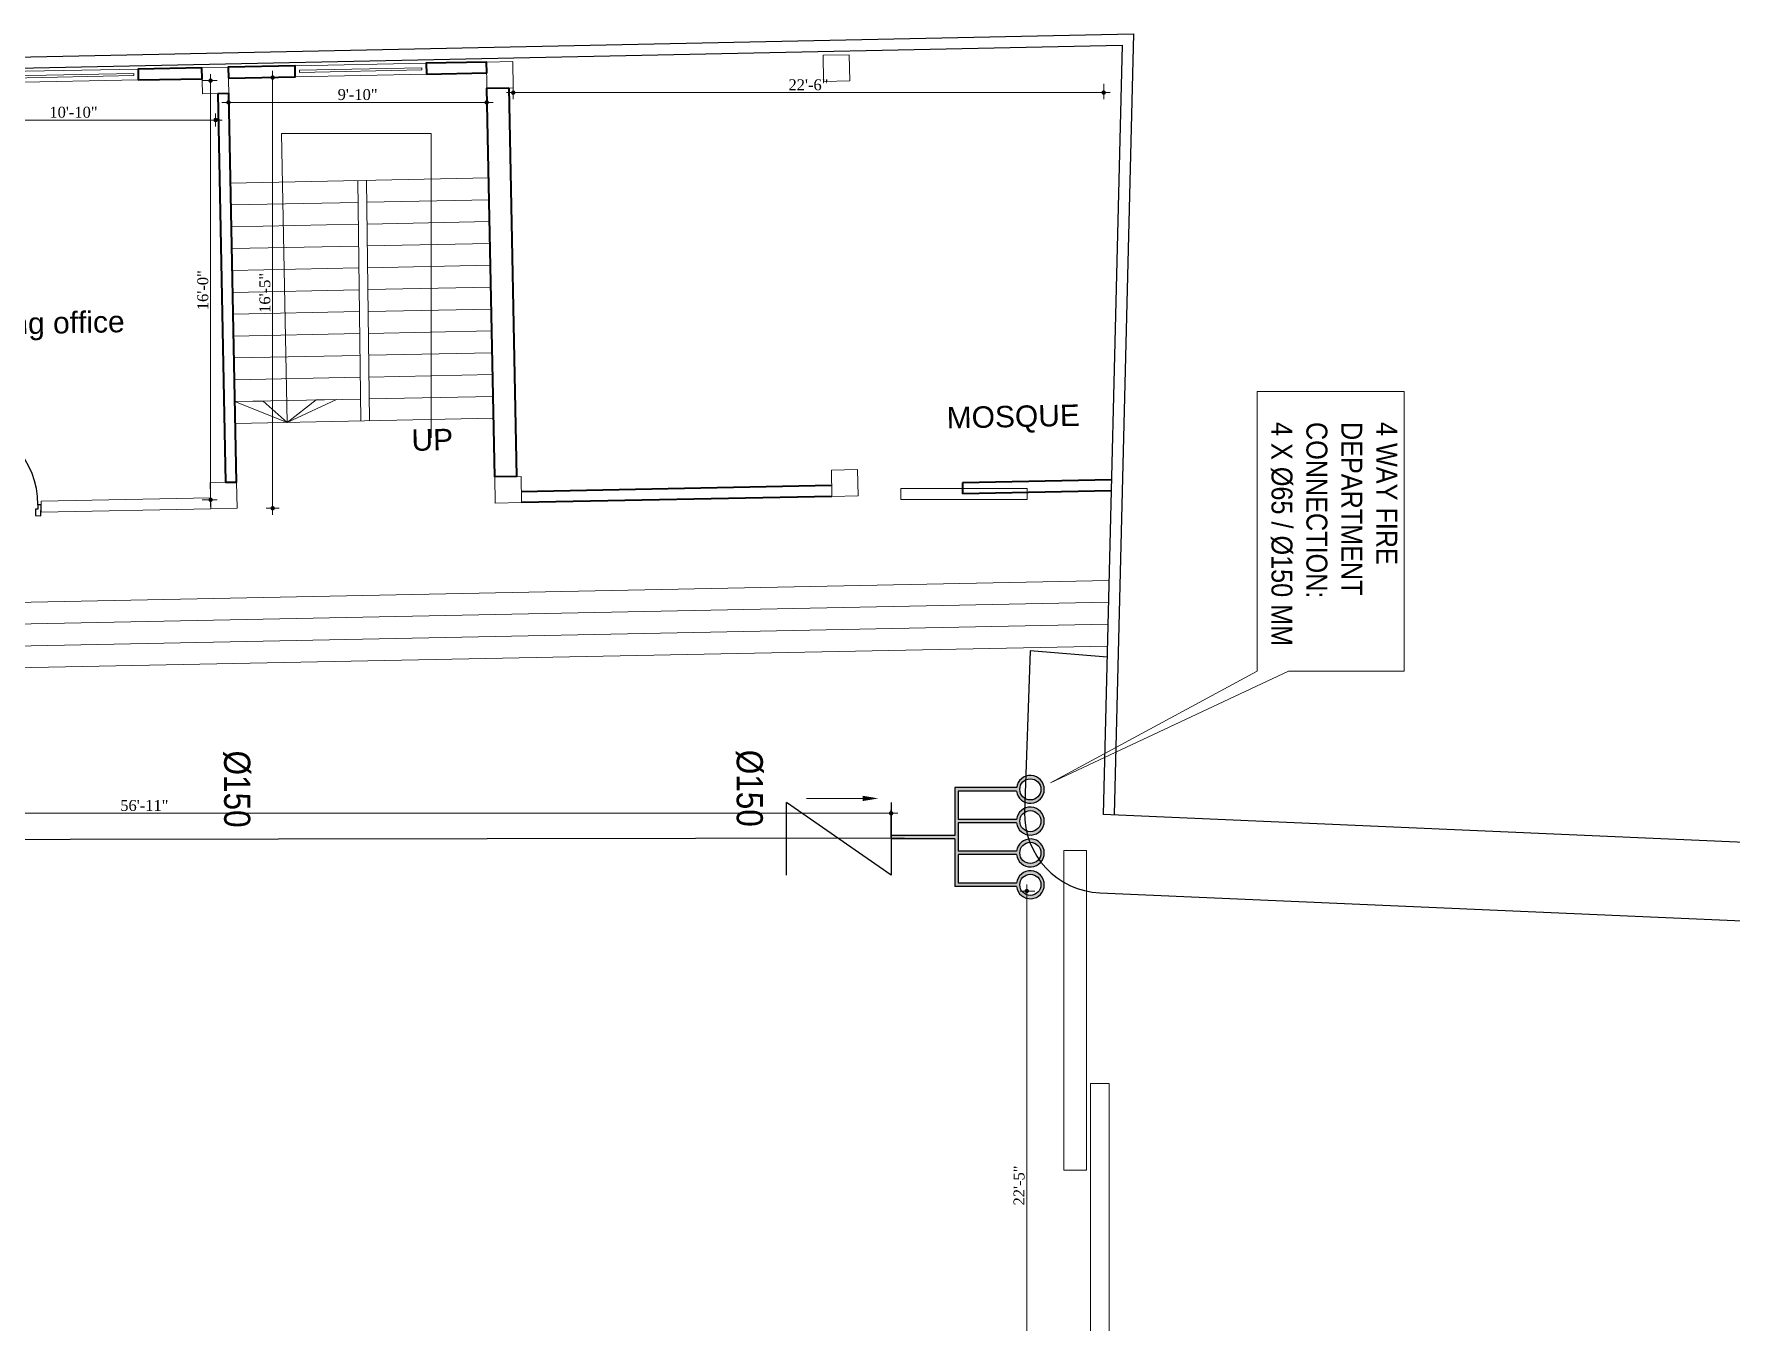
# Model space of a CAD drawing. Header units: inches. Extents: x -98933 to 1585249, y -3352739 to 192771.
# Drawn here: x 21296 to 22073, y 48946 to 49535 of the extents above; entities that cross this region are included whole.
import ezdxf

# ---------------------------------------------------------------- set-up
doc = ezdxf.new("R2010")
doc.units = ezdxf.units.IN
doc.header["$MEASUREMENT"] = 0
doc.header["$PDMODE"] = 35
doc.linetypes.add('CONTINOUS', pattern=[0])
doc.layers.get('0').update_dxf_attribs({"lineweight": 0})
doc.layers.get('Defpoints').update_dxf_attribs({"lineweight": 0})
for name, color, linetype in [('8', 7, 'Continuous'), ('A site line', 7, 'Continuous'), ('A-Door', 150, 'Continuous'), ('Sprinklar Branch Pipe..', 10, 'Continuous')]:
    doc.layers.add(name, color=color, linetype=linetype)
for name, color, linetype, lineweight in [('A column', 106, 'Continuous', 40), ('A window', 150, 'Continuous', 0), ('bar', 210, 'Continuous', 0), ('COLUMN-2', 102, 'Continuous', 0), ('FF-SIAMESE CONNECTION', 1, 'Continuous', 25), ('FPS- FBC-2', 1, 'Continuous', 25), ('FPS- Non Ruturn Valve', 1, 'Continuous', 25), ('Layer1', 134, 'Continuous', 0), ('new stair full height', 6, 'Continuous', 0), ('New Wall', 7, 'Continuous', 5), ('New window', 132, 'Continuous', 35), ('TEX', 7, 'Continuous', 0), ('Text', 7, 'Continuous', 0), ('TEXT-BODY', 191, 'Continuous', 20)]:
    doc.layers.add(name, color=color, linetype=linetype, lineweight=lineweight)
doc.styles.add('REG', font='times.ttf')
doc.styles.add('style1', font='arial.ttf')
doc.styles.add('ZIA', font='ARIALN.TTF', dxfattribs={"width": 1.05, "height": 10})
doc.dimstyles.new('Dim-Pres', dxfattribs={"dimtxt": 5.5, "dimasz": 2, "dimexe": 1.5, "dimexo": 1.5, "dimgap": 1, "dimtad": 3, "dimdec": 0, "dimzin": 3, "dimdsep": 46, "dimlunit": 4, "dimtxsty": 'REG', "dimblk": 'point', "dimcen": 2, "dimclrd": 256, "dimclre": 256, "dimclrt": 7, "dimadec": 0, "dimazin": 0, "dimtfac": 0.75, "dimtdec": 0, "dimtmove": 1, "dimatfit": 3, "dimldrblk": 'point', "dimfxl": 0, "dimtolj": 1, "dimtzin": 0, "dimlwd": -1, "dimlwe": -1, "dimarcsym": 1})

# ---------------------------------------------------------------- blocks, each defined once
blk = doc.blocks.new('A$C410B7781')
at = {"layer": 'A window', "ltscale": 30}
blk.add_lwpolyline([(-51.04, 7.56), (-51.04, 2.56), (8.96, 2.56), (8.96, 7.56), (-51.04, 7.56)], dxfattribs=at)
blk.add_lwpolyline([(-49.04, 5.56), (-49.04, 4.56), (6.96, 4.56), (6.96, 5.56)], close=True, dxfattribs=at)
blk = doc.blocks.new('A$C41F26458')
at = {"layer": 'A-Door'}
for p, q in [((-30.82, 93.07, 5.25), (-30.82, 87.23, 5.25)), ((-28.49, 93.07, 5.25), (-30.82, 93.07, 5.25)), ((-28.49, 87.23, 5.25), (-28.49, 93.07, 5.25)), ((-27.3, 91.05, 5.25), (-27.3, 89.25, 5.25)), ((-24.7, 91.58, 5.25), (-27.04, 91.34, 5.25)), ((-24.38, 89.01, 5.25), (-24.38, 91.29, 5.25)), ((-30.82, 90.44, 5.25), (-30.82, 89.86, 5.25)), ((-30.82, 87.23, 5.25), (-30.82, 54.7, 5.25)), ((-30.82, 87.23, 5.25), (-29.95, 87.23, 5.25)), ((-29.95, 87.81, 5.25), (-29.36, 87.81, 5.25)), ((-29.95, 87.23, 5.25), (-29.95, 87.81, 5.25)), ((-29.8, 87.81, 5.25), (-29.8, 54.11, 5.25)), ((-29.66, 87.81, 5.25), (-29.66, 54.11, 5.25)), ((-29.51, 87.81, 5.25), (-29.51, 54.11, 5.25)), ((-29.36, 87.81, 5.25), (-29.36, 87.23, 5.25)), ((-29.36, 87.23, 5.25), (-28.49, 87.23, 5.25)), ((-28.49, 90.44, 5.25), (-28.49, 89.86, 5.25)), ((-27.3, 90.44, 5.25), (-28.49, 90.44, 5.25)), ((-28.49, 89.86, 5.25), (-27.3, 89.86, 5.25)), ((-28.49, 87.23, 5.25), (-28.49, 54.7, 5.25)), ((-27.3, 89.86, 5.25), (-27.3, 90.44, 5.25)), ((-27.04, 88.96, 5.25), (-24.7, 88.72, 5.25)), ((-30.82, 48.86, 5.25), (-30.82, 54.7, 5.25)), ((-30.82, 54.7, 5.25), (-29.95, 54.7, 5.25)), ((-29.95, 54.7, 5.25), (-29.95, 54.11, 5.25)), ((-29.36, 54.11, 5.25), (-29.36, 54.7, 5.25)), ((-29.36, 54.7, 5.25), (-28.49, 54.7, 5.25)), ((-28.49, 54.7, 5.25), (-28.49, 48.86, 5.25)), ((-32.58, 48.86, 5.25), (-30.82, 48.86, 5.25)), ((-32.58, 43.02, 5.25), (-32.58, 48.86, 5.25)), ((-28.49, 48.86, 5.25), (-30.82, 48.86, 5.25)), ((-30.82, 48.86, 5.25), (-30.82, 46.52, 5.25)), ((-30.82, 46.52, 5.25), (-29.66, 46.52, 5.25)), ((-29.95, 54.11, 5.25), (-29.36, 54.11, 5.25)), ((-29.66, 46.52, 5.25), (-29.66, 43.02, 5.25)), ((12.22, 46.52, 5.25), (12.22, 43.02, 5.25)), ((13.39, 46.52, 5.25), (12.22, 46.52, 5.25)), ((15.14, 48.86, 5.25), (13.39, 48.86, 5.25)), ((13.39, 48.86, 5.25), (13.39, 46.52, 5.25)), ((15.14, 43.02, 5.25), (15.14, 48.86, 5.25)), ((-29.66, 43.02, 5.25), (-32.58, 43.02, 5.25)), ((12.22, 43.02, 5.25), (15.14, 43.02, 5.25))]:
    blk.add_line(p, q, dxfattribs=at)
blk.add_arc((-31.51, 48.27, 5.25), 44.9, 0.74522, 86.14639, dxfattribs=at)
at = {"layer": 'A-Door', "extrusion": (0, 0, -1)}
for centre, major_axis, start_param, end_param in [((-27.01, 91.05, 5.25), (-0.206, 0.206), 5.497787, 6.968915), ((-24.67, 91.29, 5.25), (-0.206, 0.206), 0.68573, 2.356194), ((-29.83, 87.28, 5.25), (-0.341, 0.341), 3.869573, 5.385489), ((-29.48, 87.28, 5.25), (0.341, 0.341), 0.897697, 2.413612), ((-27.01, 89.25, 5.25), (0.206, 0.206), 2.455863, 3.926991), ((-24.67, 89.01, 5.25), (0.206, 0.206), 0.785398, 2.455863)]:
    blk.add_ellipse(centre, major_axis=major_axis, ratio=1, start_param=start_param, end_param=end_param, dxfattribs=at)
at = {"layer": 'A-Door'}
for centre, major_axis, start_param, end_param in [((-29.83, 54.64, 5.25), (-0.341, -0.341), 3.869573, 5.385489), ((-29.48, 54.64, 5.25), (0.341, -0.341), 0.897697, 2.413612)]:
    blk.add_ellipse(centre, major_axis=major_axis, ratio=1, start_param=start_param, end_param=end_param, dxfattribs=at)
blk = doc.blocks.new('dot')
at = {"color": 4}
for p, q in [((-1.5, 0), (1.5, 0)), ((0, 1.5), (0, -1.5))]:
    blk.add_line(p, q, dxfattribs=at)
at = {"color": 6, "const_width": 0.5}
blk.add_lwpolyline([(-0.25, 0, 1), (0.25, 0, 1)], format="xyb", close=True, dxfattribs=at)
blk = doc.blocks.new('point')
blk.add_blockref('dot', (0, 0))
blk = doc.blocks.new('*D443')
at = {"layer": 'Defpoints', "color": 0, "ltscale": 30, "transparency": 16777216}
for p in [(21328.56, 49513.76, -11.61), (21332.4, 49322, -12.82), (21376.94, 49322)]:
    blk.add_point(p, dxfattribs=at)
at = {"layer": 'Layer1', "ltscale": 30, "transparency": 16777216}
for p, q in [((21373.09, 49513.76), (21378.44, 49513.76)), ((21376.94, 49511.76), (21376.94, 49324)), ((21373.14, 49322), (21378.44, 49322))]:
    blk.add_line(p, q, dxfattribs=at)
at = {"layer": 'Layer1', "ltscale": 30, "transparency": 16777216, "xscale": 2, "yscale": 2, "zscale": 2}
for p, rotation in [((21376.94, 49513.76), 90), ((21376.94, 49322), 270)]:
    blk.add_blockref('point', p, dxfattribs=dict(at, rotation=rotation))
at = {"layer": 'Layer1', "color": 7, "ltscale": 30, "transparency": 16777216, "insert": (21373.4, 49417.88), "char_height": 5, "attachment_point": 5, "rotation": 90, "style": 'REG'}
blk.add_mtext('\\A1;16\'-0"', dxfattribs=at)
blk = doc.blocks.new('*D444')
at = {"layer": 'Defpoints', "color": 0, "ltscale": 30, "transparency": 16777216}
for p in [(21249.18, 49505.17, -11.61), (21379.24, 49507.77, -11.61), (21249.18, 49495.73)]:
    blk.add_point(p, dxfattribs=at)
at = {"layer": 'Layer1', "ltscale": 30, "transparency": 16777216}
for p, q in [((21249.18, 49498), (21249.18, 49494.23)), ((21377.24, 49495.73), (21251.18, 49495.73)), ((21379.24, 49498.4), (21379.24, 49494.23))]:
    blk.add_line(p, q, dxfattribs=at)
at = {"layer": 'Layer1', "ltscale": 30, "transparency": 16777216, "xscale": 2, "yscale": 2, "zscale": 2, "rotation": 180}
blk.add_blockref('point', (21249.18, 49495.73), dxfattribs=at)
at = {"layer": 'Layer1', "ltscale": 30, "transparency": 16777216, "xscale": 2, "yscale": 2, "zscale": 2}
blk.add_blockref('point', (21379.24, 49495.73), dxfattribs=at)
at = {"layer": 'Layer1', "color": 7, "ltscale": 30, "transparency": 16777216, "insert": (21314.21, 49499.27), "char_height": 5, "attachment_point": 5, "style": 'REG'}
blk.add_mtext('\\A1;10\'-10"', dxfattribs=at)
blk = doc.blocks.new('*D445')
at = {"layer": 'Defpoints', "color": 0, "ltscale": 30, "transparency": 16777216}
for p in [(21385.12, 49513.89, -11.61), (21503.26, 49516.26, -11.61), (21503.26, 49503.79)]:
    blk.add_point(p, dxfattribs=at)
at = {"layer": 'Layer1', "ltscale": 30, "transparency": 16777216}
for p, q in [((21385.12, 49506.18), (21385.12, 49502.29)), ((21387.12, 49503.79), (21501.26, 49503.79)), ((21503.26, 49506.52), (21503.26, 49502.29))]:
    blk.add_line(p, q, dxfattribs=at)
at = {"layer": 'Layer1', "ltscale": 30, "transparency": 16777216, "xscale": 2, "yscale": 2, "zscale": 2, "rotation": 180}
blk.add_blockref('point', (21385.12, 49503.79), dxfattribs=at)
at = {"layer": 'Layer1', "ltscale": 30, "transparency": 16777216, "xscale": 2, "yscale": 2, "zscale": 2}
blk.add_blockref('point', (21503.26, 49503.79), dxfattribs=at)
at = {"layer": 'Layer1', "color": 7, "ltscale": 30, "transparency": 16777216, "insert": (21444.19, 49507.34), "char_height": 5, "attachment_point": 5, "style": 'REG'}
blk.add_mtext('\\A1;9\'-10"', dxfattribs=at)
blk = doc.blocks.new('*D446')
at = {"layer": 'Defpoints', "color": 0, "ltscale": 30, "transparency": 16777216}
for p in [(21398.89, 49515.17, -11.61), (21389.04, 49318.13, -12.82), (21405.33, 49318.13)]:
    blk.add_point(p, dxfattribs=at)
at = {"layer": 'Layer1', "ltscale": 30, "transparency": 16777216}
for p, q in [((21403.72, 49515.17), (21406.83, 49515.17)), ((21405.33, 49513.17), (21405.33, 49320.13)), ((21402.37, 49318.13), (21406.83, 49318.13))]:
    blk.add_line(p, q, dxfattribs=at)
at = {"layer": 'Layer1', "ltscale": 30, "transparency": 16777216, "xscale": 2, "yscale": 2, "zscale": 2}
for p, rotation in [((21405.33, 49515.17), 90), ((21405.33, 49318.13), 270)]:
    blk.add_blockref('point', p, dxfattribs=dict(at, rotation=rotation))
at = {"layer": 'Layer1', "color": 7, "ltscale": 30, "transparency": 16777216, "insert": (21401.79, 49416.65), "char_height": 5, "attachment_point": 5, "rotation": 90, "style": 'REG'}
blk.add_mtext('\\A1;16\'-5"', dxfattribs=at)
blk = doc.blocks.new('*D447')
at = {"layer": 'Defpoints', "color": 0, "ltscale": 30, "transparency": 16777216}
for p in [(21785.52, 49516.93), (21515.38, 49510.5, -11.61), (21785.52, 49508.28)]:
    blk.add_point(p, dxfattribs=at)
at = {"layer": 'Layer1', "ltscale": 30, "transparency": 16777216}
for p, q in [((21785.52, 49512.28), (21785.52, 49506.78)), ((21515.38, 49508.46), (21515.38, 49506.78)), ((21517.38, 49508.28), (21783.52, 49508.28))]:
    blk.add_line(p, q, dxfattribs=at)
at = {"layer": 'Layer1', "ltscale": 30, "transparency": 16777216, "xscale": 2, "yscale": 2, "zscale": 2, "rotation": 180}
blk.add_blockref('point', (21515.38, 49508.28), dxfattribs=at)
at = {"layer": 'Layer1', "ltscale": 30, "transparency": 16777216, "xscale": 2, "yscale": 2, "zscale": 2}
blk.add_blockref('point', (21785.52, 49508.28), dxfattribs=at)
at = {"layer": 'Layer1', "color": 7, "ltscale": 30, "transparency": 16777216, "insert": (21650.45, 49511.82), "char_height": 5, "attachment_point": 5, "style": 'REG'}
blk.add_mtext('\\A1;22\'-6"', dxfattribs=at)
blk = doc.blocks.new('*D475')
at = {"layer": 'Defpoints', "color": 0, "ltscale": 30, "transparency": 16777216}
for p in [(21750.34, 49143.03), (21777.67, 49143.03, -11.6), (21777.77, 48873.63, -11.6)]:
    blk.add_point(p, dxfattribs=at)
at = {"layer": 'Layer1', "ltscale": 30, "transparency": 16777216}
for p, q in [((21753.95, 49143.03), (21748.84, 49143.03)), ((21750.34, 48875.63), (21750.34, 49141.03)), ((21753.95, 48873.63), (21748.84, 48873.63))]:
    blk.add_line(p, q, dxfattribs=at)
at = {"layer": 'Layer1', "ltscale": 30, "transparency": 16777216, "xscale": 2, "yscale": 2, "zscale": 2}
for p, rotation in [((21750.34, 49143.03), 90), ((21750.34, 48873.63), 270)]:
    blk.add_blockref('point', p, dxfattribs=dict(at, rotation=rotation))
at = {"layer": 'Layer1', "color": 7, "ltscale": 30, "transparency": 16777216, "insert": (21746.8, 49008.33), "char_height": 5, "attachment_point": 5, "rotation": 90, "style": 'REG'}
blk.add_mtext('\\A1;22\'-5"', dxfattribs=at)
blk = doc.blocks.new('FPS- FBC-2')
at = {"lineweight": -2, "true_color": 0xed1f24}
h = blk.add_hatch(color=240, dxfattribs=at)
h.dxf.hatch_style = 1
h.paths.add_polyline_path([(-4334.74, -11771.09), (-4339.69, -11771.09, 16.474806), (-4339.69, -11771.36), (-4335.01, -11771.36), (-4335.01, -11773.64), (-4339.69, -11773.64, 16.474806), (-4339.69, -11773.91), (-4335.01, -11773.91), (-4335.01, -11776.2), (-4339.69, -11776.2, 16.474806), (-4339.69, -11776.47), (-4335.01, -11776.47), (-4335.01, -11778.75), (-4339.69, -11778.75, 16.474806), (-4339.69, -11779.02), (-4334.74, -11779.02), (-4334.74, -11775.19), (-4329.62, -11775.19), (-4329.62, -11775.05), (-4329.62, -11774.92), (-4334.74, -11774.92)])
h.paths.add_polyline_path([(-4339.95, -11771.22, -1), (-4341.65, -11771.22, -1)], flags=16)
h.paths.add_polyline_path([(-4339.95, -11773.78, -1), (-4341.65, -11773.78, -1)], flags=16)
h.paths.add_polyline_path([(-4339.95, -11776.33, -1), (-4341.65, -11776.33, -1)], flags=16)
h.paths.add_polyline_path([(-4339.95, -11778.88, -1), (-4341.65, -11778.88, -1)], flags=16)
at = {"layer": 'FPS- FBC-2', "color": 1}
for p, q in [((-4339.69, -11771.09), (-4334.74, -11771.09)), ((-4339.69, -11771.36), (-4335.01, -11771.36)), ((-4335.01, -11773.64), (-4335.01, -11771.36)), ((-4334.74, -11774.92), (-4334.74, -11771.09)), ((-4329.62, -11777.12), (-4329.62, -11772.86)), ((-4339.69, -11773.64), (-4335.01, -11773.64)), ((-4339.69, -11773.91), (-4335.01, -11773.91)), ((-4335.01, -11776.2), (-4335.01, -11773.91)), ((-4339.69, -11776.2), (-4335.01, -11776.2)), ((-4334.74, -11774.92), (-4329.62, -11774.92)), ((-4334.74, -11775.19), (-4329.62, -11775.19)), ((-4334.74, -11779.02), (-4334.74, -11775.19)), ((-4329.62, -11775.05), (-4329.62, -11777.24)), ((-4339.69, -11776.47), (-4335.01, -11776.47)), ((-4335.01, -11778.75), (-4335.01, -11776.47)), ((-4339.69, -11778.75), (-4335.01, -11778.75)), ((-4339.69, -11779.02), (-4334.74, -11779.02))]:
    blk.add_line(p, q, dxfattribs=at)
for centre in [(-4340.8, -11771.22), (-4340.8, -11773.78), (-4340.8, -11776.33), (-4340.8, -11778.88)]:
    blk.add_circle(centre, 0.849, dxfattribs=at)
for centre in [(-4340.8, -11771.22), (-4340.8, -11773.78), (-4340.8, -11776.33), (-4340.8, -11778.88)]:
    blk.add_arc(centre, 1.12, 6.947, 353.053, dxfattribs=at)
blk = doc.blocks.new('*D662')
at = {"layer": 'Defpoints', "color": 0, "ltscale": 30, "transparency": 16777216}
for p in [(21004.96, 49178.61), (21004.96, 49166.25, -9.7), (21688.27, 49168.5, -9.7)]:
    blk.add_point(p, dxfattribs=at)
at = {"layer": 'Layer1', "ltscale": 30, "transparency": 16777216}
for p, q in [((21004.96, 49175.61), (21004.96, 49180.11)), ((21686.27, 49178.61), (21006.96, 49178.61)), ((21688.27, 49175.89), (21688.27, 49180.11))]:
    blk.add_line(p, q, dxfattribs=at)
at = {"layer": 'Layer1', "ltscale": 30, "transparency": 16777216, "xscale": 2, "yscale": 2, "zscale": 2, "rotation": 180}
blk.add_blockref('point', (21004.96, 49178.61), dxfattribs=at)
at = {"layer": 'Layer1', "ltscale": 30, "transparency": 16777216, "xscale": 2, "yscale": 2, "zscale": 2}
blk.add_blockref('point', (21688.27, 49178.61), dxfattribs=at)
at = {"layer": 'Layer1', "color": 7, "ltscale": 30, "transparency": 16777216, "insert": (21346.62, 49182.16), "char_height": 5, "attachment_point": 5, "style": 'REG'}
blk.add_mtext('\\A1;56\'-11"', dxfattribs=at)
blk = doc.blocks.new('FPS- Non Ruturn Valve')
at = {"layer": 'FPS- Non Ruturn Valve', "color": 1, "ltscale": 2}
for p, q in [((-4341.32, -11946.47), (-4341.32, -11935.64)), ((-4325.74, -11946.47), (-4341.32, -11935.64)), ((-4325.74, -11935.64), (-4325.74, -11946.47))]:
    blk.add_line(p, q, dxfattribs=at)
at = {"layer": 'FPS- Non Ruturn Valve', "color": 7, "lineweight": 5}
blk.add_lwpolyline([(-4330.01, -11935.05), (-4338.35, -11935.05)], dxfattribs=at)
blk.add_solid([(-4330.01, -11934.65), (-4327.64, -11935.05), (-4330.01, -11935.44)], dxfattribs=at)

msp = doc.modelspace()

# ---------------------------------------------------------------- linework, layer by layer
at = {"color": 3, "lineweight": 5, "elevation": -21.7}
msp.add_lwpolyline([(21855.73, 49243.64), (21855.73, 49371.53), (21922.98, 49371.53), (21922.98, 49243.64), (21870.05, 49243.64)], dxfattribs=at)
at = {"layer": 'A column', "color": 7, "ltscale": 30, "elevation": -11.61}
for points in [[(21343.87, 49514.07), (21373.1, 49514.65), (21373, 49519.65), (21343.77, 49519.07)], [(21385.1, 49514.89), (21415.68, 49515.51), (21415.57, 49520.51), (21384.99, 49519.89)], [(21475.66, 49516.71), (21503.24, 49517.26), (21503.14, 49522.26), (21475.56, 49521.71)]]:
    msp.add_lwpolyline(points, close=True, dxfattribs=at)
at = {"layer": 'A column', "color": 7, "ltscale": 30}
for points, elevation in [([(21380.24, 49507.79), (21383.8, 49330.03), (21388.8, 49330.13), (21385.24, 49507.89), (21380.24, 49507.79)], -11.61), ([(21513.38, 49510.46), (21516.95, 49332.67), (21506.95, 49332.47), (21503.38, 49510.26), (21513.38, 49510.46)], -24.93), ([(21661.06, 49328.56), (21519.09, 49325.71)], -24.93), ([(21789.1, 49331.12), (21720.92, 49329.76)], -24.93), ([(21720.92, 49329.76), (21720.92, 49324.75)], -24.93), ([(21788.98, 49326.12), (21720.92, 49324.75)], -24.93), ([(21661.16, 49323.56), (21519.19, 49320.71)], -24.93)]:
    msp.add_lwpolyline(points, dxfattribs=dict(at, elevation=elevation))
at = {"layer": 'A site line', "color": 7, "ltscale": 30}
msp.add_line((21785.31, 49178.2, -11.6), (23029.94, 49124.03, -11.6), dxfattribs=at)
at = {"layer": 'A site line', "color": 7, "ltscale": 30, "elevation": -11.61}
for points in [[(19271.7, 48389.62), (19298.67, 49483.05), (21799.15, 49535.11), (21790.31, 49177.99)], [(19291.78, 49000.85), (19303.55, 49478.15), (21794.02, 49530), (21785.31, 49178.11)]]:
    msp.add_lwpolyline(points, dxfattribs=at)
at = {"layer": 'A site line', "color": 7, "ltscale": 30, "elevation": -11.6}
msp.add_lwpolyline([(21787.09, 49250.06), (21751.87, 49252.84), (21749.35, 49179.09, 0.409031), (21783.81, 49142.23), (22973.46, 49090.38)], format="xyb", dxfattribs=at)
at = {"layer": 'A window', "color": 7, "ltscale": 30, "elevation": -11.6}
for points in [[(21777.67, 49161.59), (21767.28, 49161.59), (21767.28, 49015.4), (21777.67, 49015.4)], [(21779.55, 48893.73), (21788.05, 48893.73), (21788.05, 49055.01), (21779.55, 49055.01)]]:
    msp.add_lwpolyline(points, close=True, dxfattribs=at)
at = {"layer": 'bar', "color": 7, "ltscale": 30, "elevation": -11.6}
msp.add_lwpolyline([(21750.53, 49327.14), (21692.65, 49327.14), (21692.65, 49322.11), (21750.53, 49322.11)], close=True, dxfattribs=at)
at = {"layer": 'COLUMN-2', "color": 7, "ltscale": 20000}
for points, elevation in [([(21373, 49519.65), (21384.99, 49519.89), (21385.24, 49507.89), (21373.24, 49507.65), (21373, 49519.65)], -11.61), ([(21503.14, 49522.26), (21515.14, 49522.5), (21515.38, 49510.5), (21503.38, 49510.26), (21503.14, 49522.26)], -11.61), ([(21657.11, 49525.35), (21669.11, 49525.59), (21669.35, 49513.59), (21657.35, 49513.35), (21657.11, 49525.35)], -23.72), ([(21506.95, 49332.47), (21518.95, 49332.71), (21519.19, 49320.71), (21507.19, 49320.47), (21506.95, 49332.47)], -12.82), ([(21660.92, 49335.59), (21672.92, 49335.83), (21673.16, 49323.83), (21661.16, 49323.59), (21660.92, 49335.59)], -24.93), ([(21376.8, 49329.89), (21388.8, 49330.13), (21389.04, 49318.13), (21377.04, 49317.89), (21376.8, 49329.89)], -12.82)]:
    msp.add_lwpolyline(points, dxfattribs=dict(at, elevation=elevation))
at = {"layer": 'Layer1', "color": 1, "lineweight": 30, "ltscale": 30, "elevation": -9.7}
msp.add_lwpolyline([(21026.29, 49166.25), (21694.29, 49167.39)], dxfattribs=at)
at = {"layer": 'new stair full height', "color": 7, "ltscale": 30}
for p, q in [((21257.43, 49274.48, -12.34), (21787.96, 49285.12, -11.33)), ((21257.63, 49264.49, -12.34), (21787.71, 49275.12, -11.33)), ((21257.83, 49254.49, -12.34), (21787.47, 49265.11, -11.33)), ((21258.03, 49244.49, -12.34), (21787.22, 49255.1, -11.33))]:
    msp.add_line(p, q, dxfattribs=at)
at = {"layer": 'New Wall', "color": 7, "ltscale": 30, "elevation": -12.82}
msp.add_lwpolyline([(21299.5, 49316.34), (21377.04, 49317.89), (21376.94, 49322.89), (21299.4, 49321.34)], close=True, dxfattribs=at)
at = {"layer": 'Sprinklar Branch Pipe..', "color": 3, "linetype": 'CONTINOUS', "lineweight": 5, "ltscale": 10000}
for q in [(21855.73, 49243.64, -21.7), (21870.05, 49243.64, -21.7)]:
    msp.add_line((21761.25, 49192.5, -31.69), q, dxfattribs=at)
at = {"layer": 'TEXT-BODY', "color": 7, "ltscale": 30}
for points, elevation in [([(21477.86, 49350.29), (21477.86, 49489.54), (21409.37, 49489.54), (21412.02, 49357.4), (21388.06, 49366.92), (21401.03, 49367.18), (21412.02, 49357.4), (21434.56, 49367.86), (21425.24, 49367.67), (21412.02, 49357.4)], -11.61), ([(21386.06, 49466.9), (21504.21, 49469.27)], -11.61), ([(21445.63, 49358.08), (21444.27, 49468.09)], -12.82), ([(21449.63, 49358.16), (21448.27, 49468.14)], -12.82), ([(21386.26, 49456.91), (21444.39, 49458.07)], -11.61), ([(21448.39, 49458.15), (21504.41, 49459.27)], -11.61), ([(21448.51, 49448.15), (21504.61, 49449.28)], -11.61), ([(21386.46, 49446.91), (21444.51, 49448.07)], -11.61), ([(21386.66, 49436.91), (21444.64, 49438.07)], -11.61), ([(21448.64, 49438.15), (21504.81, 49439.28)], -11.61), ([(21386.86, 49426.91), (21444.76, 49428.07)], -11.61), ([(21386.86, 49426.91), (21444.76, 49428.07)], -11.61), ([(21448.76, 49428.15), (21505.01, 49429.28)], -11.61), ([(21448.76, 49428.15), (21505.01, 49429.28)], -11.61), ([(21387.06, 49416.91), (21444.89, 49418.07)], -11.61), ([(21448.89, 49418.15), (21505.21, 49419.28)], -11.61), ([(21387.26, 49406.92), (21445.01, 49408.07)], -11.61), ([(21449.01, 49408.15), (21505.41, 49409.28)], -11.61), ([(21387.46, 49396.92), (21445.14, 49398.07)], -11.61), ([(21387.46, 49396.92), (21445.14, 49398.07)], -11.61), ([(21449.14, 49398.15), (21505.61, 49399.29)], -11.61), ([(21449.14, 49398.15), (21505.61, 49399.29)], -11.61), ([(21387.66, 49386.92), (21445.26, 49388.07)], -11.61), ([(21387.66, 49386.92), (21445.26, 49388.07)], -11.61), ([(21449.26, 49388.15), (21505.81, 49389.29)], -11.61), ([(21449.26, 49388.15), (21505.81, 49389.29)], -11.61), ([(21449.38, 49378.15), (21506.01, 49379.29)], -11.61), ([(21387.86, 49376.92), (21445.38, 49378.07)], -11.61), ([(21388.06, 49366.92), (21445.51, 49368.08)], -11.61), ([(21449.51, 49368.16), (21506.21, 49369.29)], -11.61), ([(21388.26, 49356.93), (21506.41, 49359.29)], -11.61)]:
    msp.add_lwpolyline(points, dxfattribs=dict(at, elevation=elevation))

# ---------------------------------------------------------------- block references
at = {"layer": '8', "color": 7, "lineweight": -3, "xscale": 5.69692883870448, "yscale": 5.696928840443434, "zscale": 5.696928842756453, "rotation": 180}
msp.add_blockref('FPS- FBC-2', (-2977.26, -17913.91, -9.7), dxfattribs=at)
at = {"layer": '8', "color": 7, "lineweight": -3, "xscale": 3.071505340834847, "yscale": 3.071505341777083, "zscale": 3.071505343021791}
msp.add_blockref('FPS- Non Ruturn Valve', (34974.82, 85843.96, -9.7), dxfattribs=at)
at = {"layer": 'New window', "color": 7, "ltscale": 30, "rotation": 1.148867974903527}
for p in [(21334.97, 49511.33, -11.61), (21466.76, 49513.97, -11.61)]:
    msp.add_blockref('A$C410B7781', p, dxfattribs=at)
at = {"layer": 'TEX', "color": 7, "lineweight": 0, "ltscale": 30, "xscale": 0.8571428571397621, "yscale": 0.857142857144936, "zscale": 0.8571428571428469, "rotation": 358.8511320245364}
msp.add_blockref('A$C41F26458', (21285.59, 49278.12, -17.32), dxfattribs=at)

# ---------------------------------------------------------------- texts
at = {"layer": 'FF-SIAMESE CONNECTION', "color": 3, "insert": (21919.79, 49357.59, -21.7), "char_height": 9.5852, "width": 122.5994, "attachment_point": 1, "rotation": 270, "style": 'ZIA'}
msp.add_mtext('4 WAY FIRE DEPARTMENT CONNECTION:\\P4 X Ø65 / Ø150 MM', dxfattribs=at)
at = {"layer": 'TEX', "color": 7, "lineweight": 0, "ltscale": 30, "width": 99.907, "attachment_point": 1, "rotation": 1.14887, "style": 'style1'}
for s, insert, char_height in [('Knitting office', (21255.21, 49406.87, -7.5), 9.8156), ('MOSQUE', (21713.57, 49364.44, -11.6), 9.816), ('UP', (21468.73, 49354.19, -11.6), 9.816)]:
    msp.add_mtext(s, dxfattribs=dict(at, insert=insert, char_height=char_height))
at = {"layer": 'Text', "color": 7, "lineweight": -3, "ltscale": 10, "char_height": 11.969, "width": 46.1706, "attachment_point": 1, "rotation": 270, "style": 'ZIA'}
for insert in [(21395.09, 49207.27), (21629.58, 49207.64)]:
    msp.add_mtext('%%C150', dxfattribs=dict(at, insert=insert))

# ---------------------------------------------------------------- dimensions: what is measured, and where the dimension line sits
at = {"layer": 'Layer1', "ltscale": 30}
for base, p1, p2, picture, middle in [((21376.94, 49322), (21328.56, 49513.76, -11.61), (21332.4, 49322, -12.82), '*D443', (21373.4, 49417.88)), ((21405.33, 49318.13), (21398.89, 49515.17, -11.61), (21389.04, 49318.13, -12.82), '*D446', (21401.79, 49416.65)), ((21750.34, 49143.03), (21777.77, 48873.63, -11.6), (21777.67, 49143.03, -11.6), '*D475', (21746.8, 49008.33))]:
    dim = msp.add_linear_dim(base=base, p1=p1, p2=p2, angle=90, dimstyle='Dim-Pres', override={"dimtxt": 5, "dimfxl": 4, "dimfxlon": 1}, dxfattribs=at)
    dim.commit()
    dim.dimension.update_dxf_attribs({"geometry": picture, "text_midpoint": middle})
for base, p1, p2, picture, middle in [((21503.26, 49503.79), (21385.12, 49513.89, -11.61), (21503.26, 49516.26, -11.61), '*D445', (21444.19, 49507.34)), ((21785.52, 49508.28), (21515.38, 49510.5, -11.61), (21785.52, 49516.93), '*D447', (21650.45, 49511.82)), ((21249.18, 49495.73), (21379.24, 49507.77, -11.61), (21249.18, 49505.17, -11.61), '*D444', (21314.21, 49499.27))]:
    dim = msp.add_linear_dim(base=base, p1=p1, p2=p2, dimstyle='Dim-Pres', override={"dimtxt": 5, "dimfxl": 4, "dimfxlon": 1}, dxfattribs=at)
    dim.commit()
    dim.dimension.update_dxf_attribs({"geometry": picture, "text_midpoint": middle})
at = {"layer": 'Layer1', "color": 1, "ltscale": 30}
dim = msp.add_linear_dim(base=(21004.96, 49178.61), p1=(21688.27, 49168.5, -9.7), p2=(21004.96, 49166.25, -9.7), dimstyle='Dim-Pres', override={"dimtxt": 5, "dimfxl": 4, "dimfxlon": 1}, dxfattribs=at)
dim.commit()
dim.dimension.update_dxf_attribs({"geometry": '*D662', "text_midpoint": (21346.62, 49182.16)})

doc.saveas('drawing.dxf')
